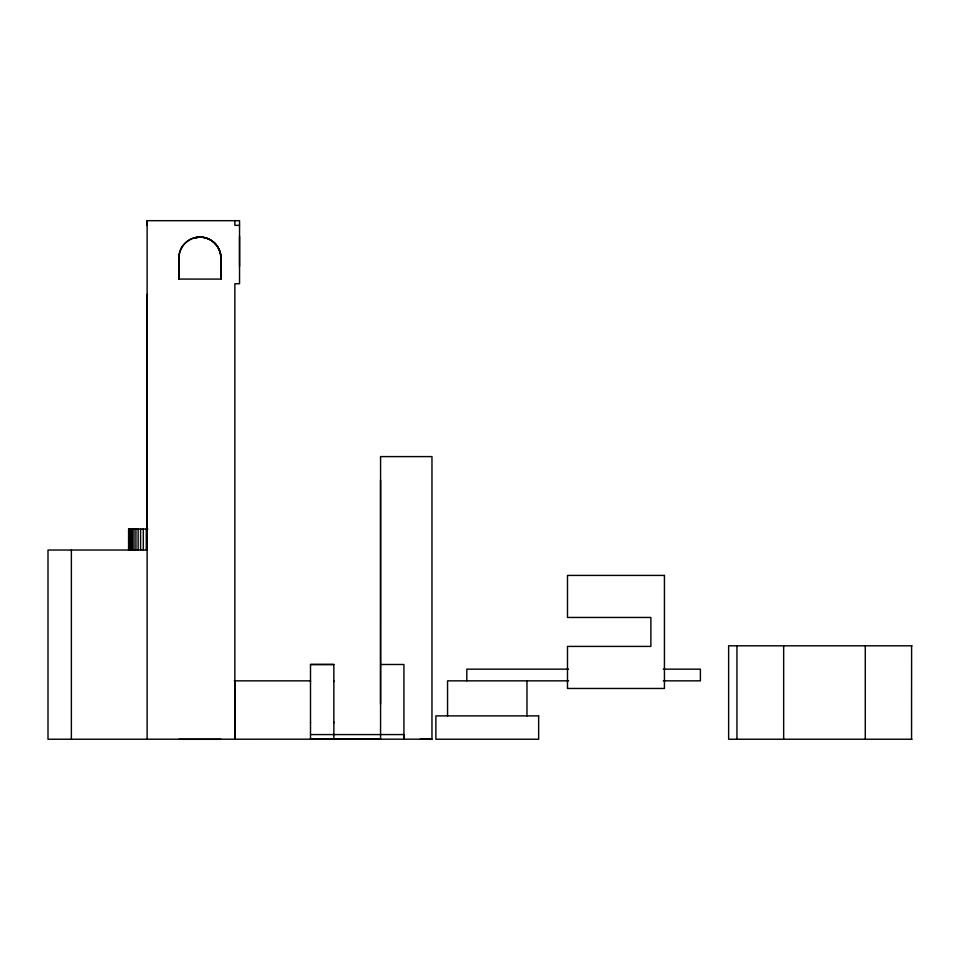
<?xml version="1.0" encoding="UTF-8"?>
<svg xmlns="http://www.w3.org/2000/svg" width="960" height="960" viewBox="0 0 960 960"><rect width="100%" height="100%" fill="white"/><g stroke="black" fill="none" stroke-linecap="round" stroke-linejoin="round"><path stroke-width="1.44" d="M234.864 680.844L234.864 739.236L234.864 283.752L239.544 283.752L239.544 220.68L147.12 220.68L147.12 550.032L48 550.032L48 739.236L431.964 739.176L431.964 456.6L380.568 456.6L380.568 739.236L310.5 739.236L310.5 664.488L333.852 664.488L333.852 739.2M178.932 279.156L178.932 258.132A21.024 21.024 0 0 1 180.564 250.104L182.1 247.032A21.024 21.024 0 0 1 194.544 237.852L198.612 237.18L194.412 237.768A21.024 21.024 0 0 0 180.996 248.772L180.684 249.372A21.024 21.024 0 0 0 178.836 258.072L178.956 279.18L178.812 258.048M220.872 273.936L220.872 279.096L178.812 279.072M220.98 273.672L220.98 258.132A21.024 21.024 0 0 0 205.428 237.852L203.4 237.408A21.024 21.024 0 0 0 199.98 237.132L194.388 237.744M239.544 266.376L239.544 236.436M310.5 722.856L310.5 722.22M310.5 681.504L310.5 680.844L234.276 680.844M333.852 722.856L333.852 722.172M333.852 681.552L333.852 680.88M380.556 704.196L380.568 479.952M181.644 247.56L180.708 249.396M194.52 237.828L198.576 237.156M198.48 237.096L199.86 237.048A21.024 21.024 0 0 1 220.872 258.072M420.288 739.236L431.964 739.176M239.544 225.348L234.864 225.348L234.864 220.68M147.852 529.008L128.592 529.008L128.592 549.888M912 645.804L728.64 645.804L728.64 739.236L912 739.236M310.5 664.488L333.852 664.488M380.568 664.488L403.932 664.488L403.932 739.236L403.932 734.568L310.5 734.568M568.548 669.156L466.812 669.156L466.812 680.844M663.324 669.156L700.392 669.156L700.392 680.844L663.324 680.844M568.548 680.844L447.552 680.844L447.552 715.884M178.812 739.32L220.848 739.32M199.62 237.12L199.716 237.132A20.952 20.952 0 0 1 220.92 258.096L221.004 279.18L221.004 258.156M214.716 243.204L215.664 244.212M911.604 645.804L911.556 739.236M865.284 645.804L865.284 739.236M783.66 645.804L783.66 739.236M736.944 645.804L736.944 739.236M526.968 680.844L526.968 715.884M147.12 220.68L147.12 225.348M147.12 294.348L147.12 739.236M146.268 529.008L146.268 549.888M143.304 529.008L143.304 549.888M140.592 529.008L140.592 549.888M138.132 529.008L138.132 549.888M135.936 529.008L135.936 549.888M134.004 529.008L134.004 549.888M132.372 529.008L132.372 549.888M131.016 529.008L131.016 549.888M129.96 529.008L129.96 549.888M129.192 529.008L129.192 549.888M128.736 529.008L128.736 549.888M71.364 550.032L71.364 739.236M664.428 575.412L567.492 575.412L567.492 617.46L650.88 617.46L650.88 646.416L567.492 646.416L567.492 688.464L664.428 688.464L664.428 575.412M538.644 715.884L435.876 715.884L435.876 739.236L538.644 739.236L538.644 715.884"/></g></svg>
